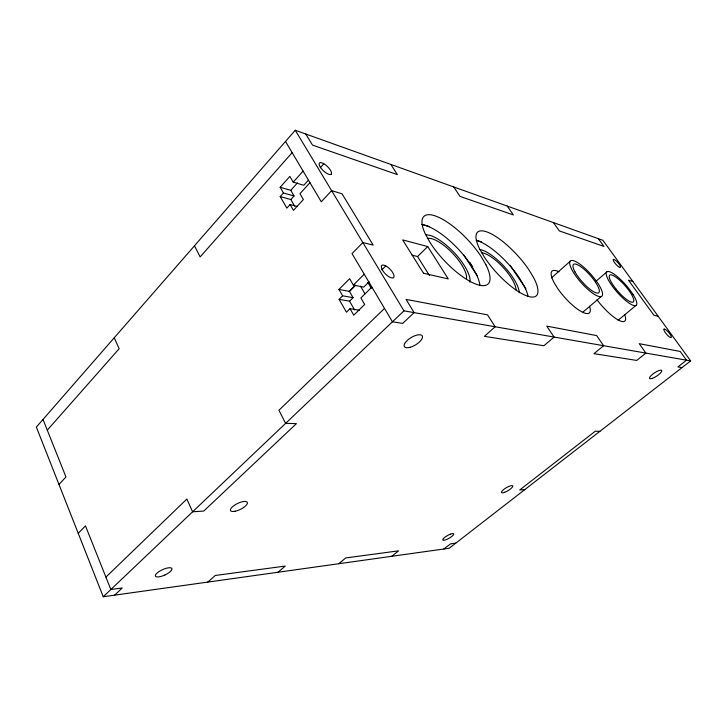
<?xml version="1.0" encoding="UTF-8"?>
<svg xmlns="http://www.w3.org/2000/svg" width="727" height="727" viewBox="0 0 727 727"><rect width="100%" height="100%" fill="white"/><g stroke="black" fill="none" stroke-linecap="round" stroke-linejoin="round"><path stroke-width="1.09" d="M295.262 130.251L36.35 427.076L103.243 596.749L449.231 548.24L690.65 360.91L602.865 240.283L295.262 130.251L403.967 310.847L690.65 360.91M47.291 430.175L119.155 348.715L114.239 337.791M292.154 152.643L200.161 256.913L194.463 245.817M283.439 192.982L280.213 196.563L290.855 199.525L294.062 195.981L283.439 192.982L280.149 187.257L289.855 176.388L293.208 182.123L303.777 185.276L308.321 180.26M293.208 182.123L303.104 171.109M280.149 187.257L290.773 190.32L297.461 182.895M320.271 167.719L323.833 163.784M297.516 206.55L290.091 204.532L286.829 208.113L280.213 196.563M309.966 182.686L299.96 193.682L303.368 199.525L293.444 210.367L290.091 204.532M58.987 484.482L65.957 476.967L43.011 419.443M78.234 533.3L85.468 525.875L110.849 589.515L122.227 587.989L114.63 595.149M342.626 295.807L339.082 299.351L349.551 301.178L353.077 297.688L342.626 295.807L338.955 289.437L349.623 278.705L353.349 285.084L363.745 287.11L369.152 281.749M353.349 285.084L364.227 274.206M338.955 289.437L349.423 291.391L355.485 285.347M349.196 291.545L355.548 285.211M381.866 269.808L385.783 265.918M359.411 310.229L350.023 308.675L346.443 312.21L339.082 299.351M371.888 287.11L360.874 297.97L364.672 304.477L353.758 315.164L350.023 308.675M412.055 255.159L417.543 256.531L427.749 246.562L448.277 278.923L423.441 273.243M105.906 577.102L186.857 499.049L192.6 511.799L203.769 511.054L296.434 423.632L285.629 423.359L278.914 410.273L384.528 308.43M103.243 596.749L403.967 310.847M207.822 582.082L215.256 575.484L285.248 566.069L278.005 572.249M551.439 277.923L569.968 261.475M595.477 281.703L607.136 271.644M583.09 311.965L601.156 296.58A23.627 6.407 48.2 0 0 584.363 267.763A23.627 6.407 48.2 0 0 572.812 271.38A23.627 6.407 48.2 0 0 601.156 296.58M618.168 320.243L636.043 305.395M338.709 563.734L345.752 557.936L398.587 550.839L391.753 556.3M443.897 548.985L450.486 543.86L455.793 543.151M524.749 489.634L519.741 489.971L595.249 431.229L599.875 431.347M682.035 367.589L677.882 366.935L686.542 360.192L680.199 351.459L639.224 343.671L645.894 353.095L636.725 360.428L593.968 353.667L603.637 345.716L596.64 335.583L546.759 326.114L554.083 337.064L543.887 345.743L484.4 336.337L495.169 326.768L487.508 314.855L406.084 299.388L414.108 312.619L402.658 323.415L392.453 321.797L352.022 253.614L362.855 242.545L373.169 245.117L342.035 193.782L331.612 190.638L321.279 201.77L285.502 141.429M426.131 234.667L430.766 235.593A33.742 11.786 46.5 0 1 457.71 256.586A33.742 11.786 46.5 0 1 469.969 282.158M658.153 316.254L653.882 315.2L628.482 280.204L632.89 281.54M427.749 246.562L402.649 239.892L423.687 273.516M421.942 224.434L429.53 226.66M476.212 240.337L481.556 241.9M598.312 238.647L603.964 246.435L559.345 230.922L553.447 222.598M507.264 206.086L513.38 214.947L460.037 196.408L453.703 186.921M510.172 265.373L525.912 288.846M469.687 262.202L472.768 266.936M463.871 255.168L477.457 276.06M390.844 164.447L397.396 174.625L312.51 145.118L305.776 134.013M417.543 256.531L429.448 275.542M367.826 282.421L371.288 288.274M360.492 286.165L365.036 293.917M290.773 190.32L294.062 195.981M349.423 291.391L353.077 297.688M290.855 199.525L294.699 206.186M349.551 301.178L354.631 309.975M428.139 238.32A28.916 10.105 46.5 0 1 452.394 253.06A28.916 10.105 46.5 0 1 466.607 278.323M481.329 252.751A26.881 8.742 47.3 0 1 502.839 267.109A26.881 8.742 47.3 0 1 516.052 289.973M479.375 249.406A31.37 10.205 47.3 0 1 504.274 266.618A31.37 10.205 47.3 0 1 519.223 292.745M589.524 306.221A28.017 8.088 48.3 0 1 581.2 311.501A28.017 8.088 48.3 0 1 557.682 288.474L554.283 282.985A28.017 8.088 48.3 0 1 559.027 271.825M624.647 314.564A26.39 7.125 48.6 0 1 618.359 320.062A26.39 7.125 48.6 0 1 596.976 299.715M421.533 224.452A46.319 16.139 46.5 0 1 471.387 265.619L476.267 274.17A46.319 16.139 46.5 0 1 479.92 285.193M476.639 240.383A43.057 13.958 47.3 0 1 519.314 277.85L524.112 285.884A43.057 13.958 47.3 0 1 528.056 296.28M664.096 329.086L663.887 329.395A5.534 1.372 49.3 0 0 665.505 332.857A5.534 1.372 49.3 0 0 669.258 336.792L670.085 337.328A5.534 1.372 49.3 0 0 669.749 333.802A5.534 1.372 49.3 0 0 664.096 329.086M613.497 259.394L613.243 259.612A5.298 1.29 48.2 0 0 614.615 262.692A5.298 1.29 48.2 0 0 618.25 266.509L619.077 267.082A5.298 1.29 48.2 0 0 619.113 264.155A5.298 1.29 48.2 0 0 613.497 259.394M393.598 277.605L392.771 277.987A8.488 3.317 45.7 0 1 382.611 270.399A8.488 3.317 45.7 0 1 385.283 265.637L386.891 266.555A8.488 3.317 45.7 0 1 393.598 277.605M450.277 534.209L448.859 534.836A6.307 1.572 -29.6 0 0 442.77 539.616L442.816 540.061A6.307 1.572 -29.6 0 0 451.776 536.471A6.307 1.572 -29.6 0 0 450.277 534.209M164.965 574.966L162.803 575.857A9.087 2.926 -24.7 0 1 155.333 575.911A9.087 2.926 -24.7 0 1 161.694 570.041A9.087 2.926 -24.7 0 1 171.318 567.996L171.917 568.55A9.087 2.926 -24.7 0 1 164.965 574.966M330.958 174.389L330.058 174.562A8.142 2.944 43.4 0 1 320.144 166.892A8.142 2.944 43.4 0 1 323.342 163.484L324.933 164.466A8.142 2.944 43.4 0 1 330.958 174.389M616.078 289.146L613.37 285.52A17.884 4.544 48.5 0 1 616.551 277.65A17.884 4.544 48.5 0 1 633.835 300.724A17.884 4.544 48.5 0 1 616.078 289.146M633.044 294.462L630.091 290.182A22.264 5.652 48.5 0 0 610.126 271.943A22.264 5.652 48.5 0 0 609.708 282.294L612.707 286.702A22.264 5.652 48.5 0 0 632.908 305.213A22.264 5.652 48.5 0 0 633.044 294.462M533.518 277.441L528.638 269.408A43.302 13.568 47.3 0 0 488.317 232.476A43.302 13.568 47.3 0 0 479.666 248.997L484.564 257.422A43.302 13.568 47.3 0 0 525.821 295.525A43.302 13.568 47.3 0 0 533.518 277.441M486.081 265.037L481.12 256.486A46.61 15.694 46.5 0 0 437.109 216.619A46.61 15.694 46.5 0 0 425.15 233.621L430.102 242.609A46.61 15.694 46.5 0 0 475.167 283.821A46.61 15.694 46.5 0 0 486.081 265.037M235.275 511.235A9.351 3.281 -26 0 0 247.407 502.63A9.351 3.281 -26 0 0 234.049 505.529A9.351 3.281 -26 0 0 235.275 511.235M504.738 492.27A6.57 1.699 -30.6 0 0 512.826 485.963A6.57 1.699 -30.6 0 0 503.811 489.407A6.57 1.699 -30.6 0 0 504.738 492.27M652.255 378.385A7.27 1.963 -33.3 0 0 661.797 370.943A7.27 1.963 -33.3 0 0 652.846 374.041A7.27 1.963 -33.3 0 0 652.255 378.385M410.228 347.261A10.432 4.289 -30.9 0 0 422.369 336.119A10.432 4.289 -30.9 0 0 407.32 340.363A10.432 4.289 -30.9 0 0 410.228 347.261M574.948 271.853A18.984 5.153 48.2 0 0 597.83 293.081A18.984 5.153 48.2 0 0 585.635 270.662A18.984 5.153 48.2 0 0 574.948 271.853"/></g></svg>
